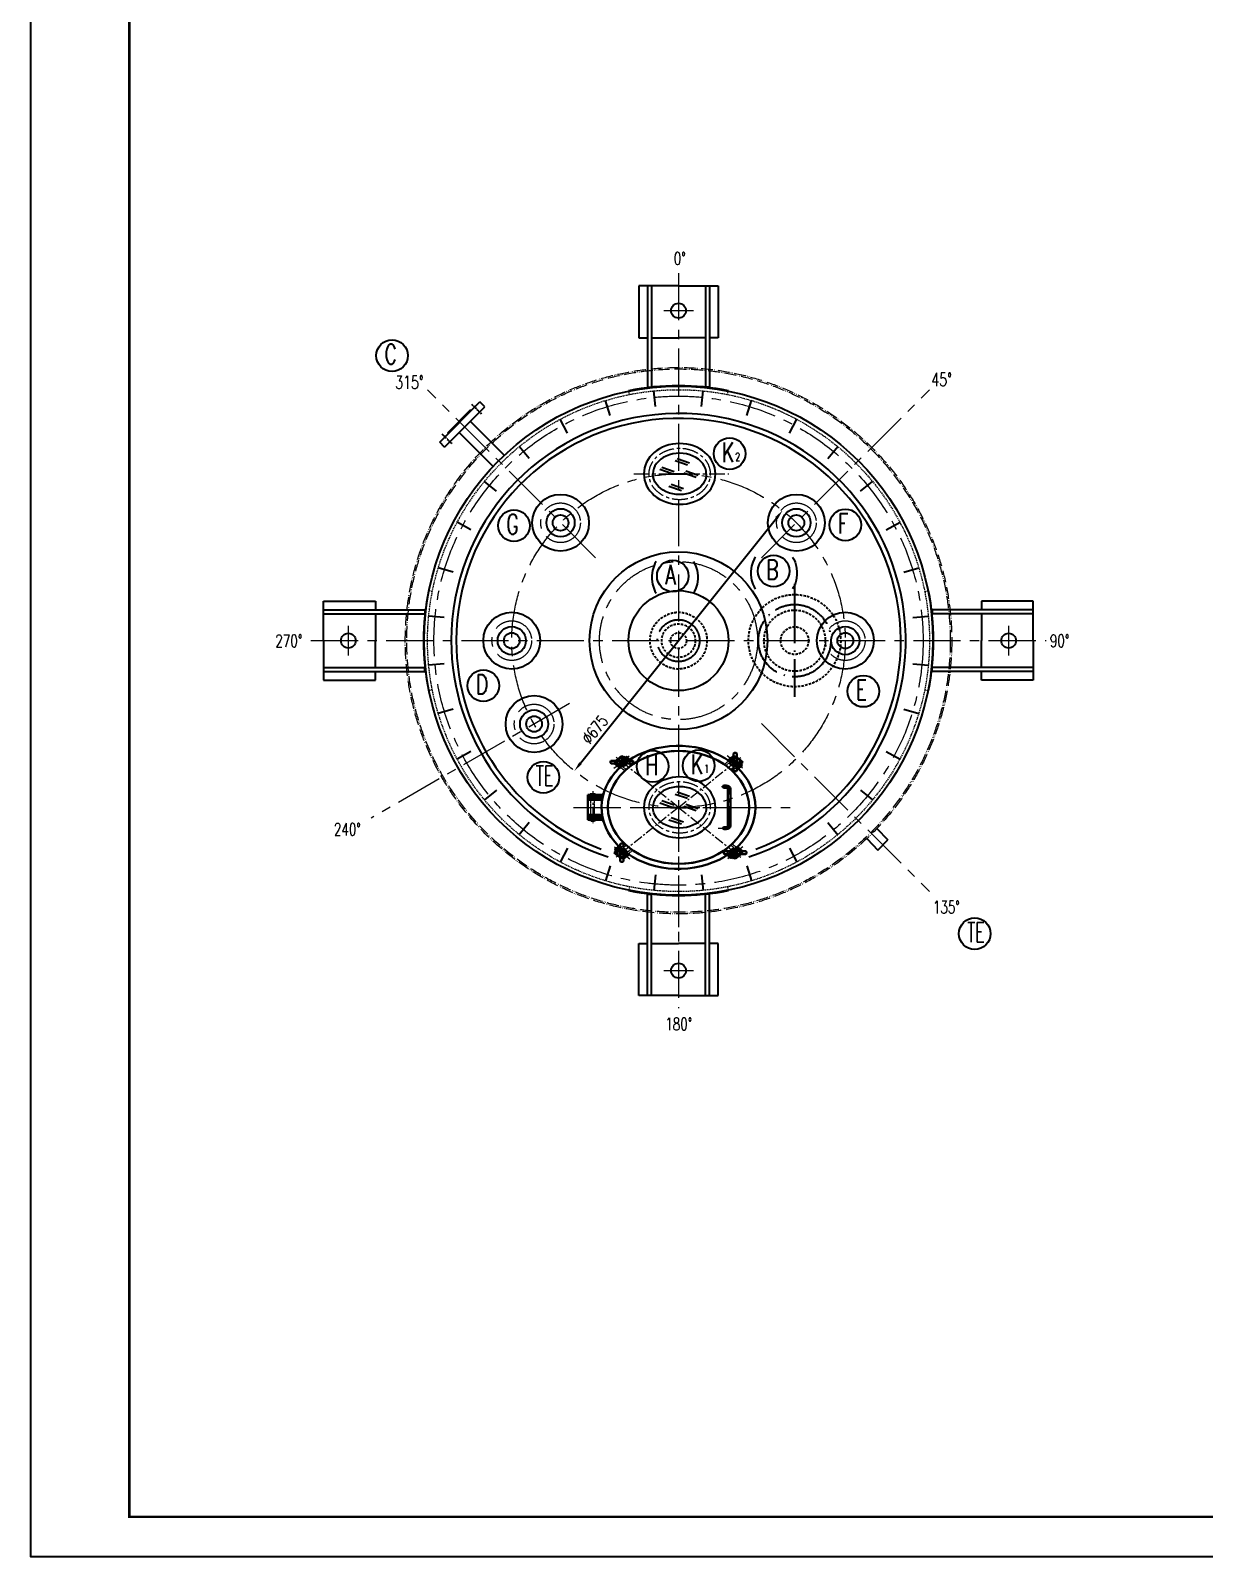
# Model space of a CAD drawing. Extents: x -7243 to -2491, y -430 to 6298.
# Drawn here: x -7243 to -4867, y -430 to 2660 of the extents above; entities that cross this region are included whole.
import ezdxf
from ezdxf.enums import TextEntityAlignment as Align

# ---------------------------------------------------------------- set-up
doc = ezdxf.new("R2010")
doc.units = 0
doc.header["$MEASUREMENT"] = 0
for name, pattern in [('ACAD_ISO04W100', [30.5, 24, -3, 0.5, -3]), ('ACAD_ISO05W100', [34, 24, -3, 0.5, -3, 0.5, -3]), ('CENTER', [50.8, 31.75, -6.35, 6.35, -6.35]), ('HIDDEN', [0.375, 0.25, -0.125]), ('PHANTOMX2', [5, 2.5, -0.5, 0.5, -0.5, 0.5, -0.5])]:
    doc.linetypes.add(name, pattern=pattern)
doc.layers.get('0').update_dxf_attribs({"linetype": 'CONTINUOUS'})
doc.layers.get('DEFPOINTS').update_dxf_attribs({"linetype": 'CONTINUOUS'})
for name, color, linetype in [('1中心线', 3, 'ACAD_ISO04W100'), ('2', 1, 'CENTER'), ('3', 3, 'PHANTOMX2'), ('3轮廓', 7, 'CONTINUOUS'), ('4文字、标注、剖面线', 5, 'CONTINUOUS'), ('4文字标注', 5, 'CONTINUOUS'), ('7虚线', 1, 'HIDDEN')]:
    doc.layers.add(name, color=color, linetype=linetype)
for name, color, linetype, lineweight in [('中心线', 3, 'CENTER', 18), ('双点划线', 6, 'ACAD_ISO05W100', 18), ('虚线', 6, 'HIDDEN', 18), ('轮廓线', 7, 'CONTINUOUS', 30)]:
    doc.layers.add(name, color=color, linetype=linetype, lineweight=lineweight)
doc.styles.add('样式 2', font='ROMANS.shx', dxfattribs={"width": 0.75, "bigfont": 'hmhz.shx'})
doc.dimstyles.new('1-4 装配总图', dxfattribs={"dimscale": 4, "dimtxt": 3, "dimasz": 2.5, "dimexe": 1.25, "dimexo": 0, "dimgap": 1, "dimtad": 1, "dimdec": 0, "dimdsep": 46, "dimtxsty": '样式 2', "dimcen": 2.5, "dimclrd": 256, "dimclre": 256, "dimclrt": 256, "dimadec": 0, "dimazin": 0, "dimtfac": 1, "dimtdec": 0, "dimtmove": 0, "dimatfit": 1, "dimfxl": 1, "dimtfill": 1, "dimtfillclr": 256, "dimlwd": -1, "dimarcsym": 0})

# ---------------------------------------------------------------- blocks, each defined once
blk = doc.blocks.new('管口符号')
at = {"layer": '4文字标注'}
blk.add_circle((-1249.14, -514.69), 4, dxfattribs=at)
at = {"layer": '4文字标注', "style": '样式 2', "width": 0.7}
for tag, p, height in [('A', (-1250.76, -516.64), 5), ('1', (-1247.74, -516.63), 2)]:
    blk.add_attdef(tag, p, '', height=height, dxfattribs=at)
blk = doc.blocks.new('*D80')
at = {"layer": '3轮廓', "color": 5}
blk.add_line((-6129.5, 1176.3), (-5733, 1672.4), dxfattribs=at)
for points in [[(-5730.4, 1670.3), (-5735.6, 1674.5), (-5720.5, 1688)], [(-6132.1, 1178.4), (-6126.9, 1174.3), (-6141.9, 1160.7)]]:
    blk.add_solid(points, dxfattribs=at)
at = {"layer": 'DEFPOINTS', "color": 0}
for p in [(-5720.5, 1688), (-6141.9, 1160.7)]:
    blk.add_point(p, dxfattribs=at)
at = {"layer": '3轮廓', "color": 5, "insert": (-6100.7, 1244.4), "char_height": 24, "attachment_point": 5, "rotation": 51.3681, "style": '样式 2', "bg_fill": 3, "box_fill_scale": 1.25, "bg_fill_color": 256, "bg_fill_true_color": 13158600, "bg_fill_transparency": 0}
blk.add_mtext('∅675', dxfattribs=at)
blk = doc.blocks.new('A$C73B22626')
at = {"layer": '4文字标注'}
blk.add_hatch(color=256, dxfattribs=at).paths.add_polyline_path([(-259.5, -108.5, -0.00347), (-258.9, -111.5), (-255.3, -111.5, 0.169772)])
at = {"layer": '7虚线'}
blk.add_hatch(color=5, dxfattribs=at).paths.add_polyline_path([(-255.8, -201.5), (-258.9, -201.5, -0.003271), (-259.5, -204.3, 0.151748)])
at = {"layer": '4文字标注'}
for centre, start, end in [((-261.7, -116), 35.3356, 73.8771), ((-262.2, -196.9), 290.1496, 324.6644)]:
    blk.add_arc(centre, 7.9, start, end, dxfattribs=at)
at = {"layer": '中心线'}
for p, q in [((-619.1, 28.6), (-663.3, -15.6)), ((-476.8, -156.5), (-657.3, 24)), ((-476.8, -156.5), (-296.3, 24)), ((-291.7, -14.2), (-335.9, 30)), ((-228.8, -215.6), (-228.8, -99)), ((-476.8, -156.5), (-657.3, -337)), ((-476.8, -156.5), (-296.3, -337)), ((-661.9, -298.8), (-617.7, -343)), ((-334.5, -341.6), (-290.3, -297.4)), ((-323.6, -330.7), (-296.2, -303.3))]:
    blk.add_line(p, q, dxfattribs=at)
at = {"layer": '中心线', "ltscale": 2}
for p, q in [((-591.3, -81.5), (-615, -81.5)), ((-623, -89.5), (-623, -223.5)), ((-615, -231.5), (-611, -231.5)), ((-601.6, -231.5), (-615, -231.5)), ((-611, -231.5), (-615, -231.5))]:
    blk.add_line(p, q, dxfattribs=at)
for centre, start, end in [((-615, -89.5), 90, 180), ((-615, -223.5), 180, 270)]:
    blk.add_arc(centre, 8, start, end, dxfattribs=at)
at = {"layer": '虚线'}
for p, q in [((-655, 7.6), (-641.1, -6.3)), ((-650.4, 3), (-645.4, 7.9)), ((-648.4, 6.8), (-647.5, 5.9)), ((-644.7, -2.7), (-639.8, 2.3)), ((-642.6, -7.6), (-625.6, 9.3)), ((-640.9, -0.7), (-641.8, 0.2)), ((-641.2, 12.2), (-636.2, 17.1)), ((-640.9, 21.7), (-626.9, 7.8)), ((-640, 15.1), (-639.2, 14.2)), ((-635.5, 6.5), (-630.6, 11.5)), ((-632.6, 7.7), (-633.5, 8.6)), ((-633.3, 21.5), (-633.3, 21.4)), ((-626.8, 7.7), (-613.1, -6)), ((-622.6, 12), (-608.6, -2.1)), ((-331.2, 11.8), (-345, -2.1)), ((-326.7, 7.8), (-340.5, -6)), ((-327.9, 9.3), (-311, -7.6)), ((-312.7, 21.8), (-326.6, 7.8)), ((-323, 11.5), (-318, 6.5)), ((-321, 7.7), (-320.1, 8.6)), ((-317.3, 17.1), (-312.4, 12.2)), ((-313.6, 15.1), (-314.4, 14.2)), ((-313.8, 2.3), (-308.9, -2.7)), ((-312.6, -0.7), (-311.8, 0.2)), ((-298.6, 7.6), (-312.5, -6.3)), ((-308.2, 7.9), (-303.2, 3)), ((-305.2, 6.8), (-306.1, 5.9)), ((-298.8, 0), (-298.9, 0.1)), ((-298.8, 0), (-298.9, 0.1)), ((-645, -10.9), (-631.2, -24.7)), ((-641, -6.4), (-627.2, -20.2)), ((-312.6, -6.4), (-326.4, -20.2)), ((-308.4, -10.7), (-322.4, -24.7)), ((-234.8, -111.5), (-234.8, -129)), ((-233.8, -111.5), (-233.8, -201.7)), ((-223.8, -111.5), (-223.8, -201.7)), ((-222.8, -129), (-222.8, -111.5)), ((-234.8, -184), (-234.8, -201.5)), ((-222.8, -201.5), (-222.8, -184)), ((-655, -320.6), (-641.1, -306.6)), ((-645.2, -302.3), (-631.2, -288.3)), ((-625.6, -322.3), (-642.6, -305.3)), ((-641, -306.5), (-627.2, -292.8)), ((-626.9, -320.7), (-613.1, -306.9)), ((-326.7, -320.7), (-340.5, -306.9)), ((-311, -305.3), (-327.9, -322.3)), ((-312.6, -306.6), (-326.4, -292.8)), ((-308.6, -302.1), (-322.4, -288.3)), ((-298.6, -320.6), (-312.5, -306.6)), ((-654.8, -312.9), (-654.7, -313)), ((-645.4, -320.9), (-650.4, -315.9)), ((-648.4, -319.7), (-647.5, -318.8)), ((-639.8, -315.2), (-644.7, -310.3)), ((-640.9, -312.3), (-641.8, -313.2)), ((-636.2, -330.1), (-641.2, -325.1)), ((-640.9, -334.7), (-627, -320.8)), ((-640, -328), (-639.2, -327.2)), ((-630.6, -324.4), (-635.5, -319.5)), ((-632.6, -320.6), (-633.5, -321.5)), ((-622.4, -324.7), (-608.6, -310.9)), ((-331, -324.9), (-345, -310.9)), ((-312.7, -334.7), (-326.6, -320.8)), ((-318, -319.5), (-323, -324.4)), ((-321, -320.6), (-320.1, -321.5)), ((-320.3, -334.5), (-320.3, -334.4)), ((-312.4, -325.1), (-317.3, -330.1)), ((-313.6, -328), (-314.4, -327.2)), ((-308.9, -310.3), (-313.8, -315.2)), ((-312.6, -312.3), (-311.8, -313.2)), ((-303.2, -315.9), (-308.2, -320.9)), ((-305.2, -319.7), (-306.1, -318.8))]:
    blk.add_line(p, q, dxfattribs=at)
blk.add_circle((-476.8, -156.5), 203, dxfattribs=at)
for centre, start, end in [((-480, -153.3), 131.9177, 138.0813), ((-473.6, -153.3), 41.9177, 48.0813), ((-480, -159.7), 221.9177, 228.0813), ((-473.6, -159.7), 311.9177, 318.0813)]:
    blk.add_arc(centre, 218, start, end, dxfattribs=at)
for centre, major_axis in [((-642.9, 9.7), (4.59, 4.59)), ((-310.6, 9.7), (4.59, -4.59)), ((-642.9, -322.6), (-4.59, 4.59)), ((-310.6, -322.6), (-4.59, -4.59))]:
    blk.add_ellipse(centre, major_axis=major_axis, ratio=0.655546, start_param=0.430704, end_param=2.710888, dxfattribs=at)
at = {"layer": '虚线', "extrusion": (0, 0, -1)}
for centre, major_axis in [((-638, 4.8), (4.59, 4.59)), ((-315.6, 4.8), (4.59, -4.59)), ((-638, -317.7), (-4.59, 4.59)), ((-315.6, -317.7), (-4.59, -4.59))]:
    blk.add_ellipse(centre, major_axis=major_axis, ratio=0.655546, start_param=0.430704, end_param=2.710888, dxfattribs=at)
at = {"layer": '轮廓线'}
for p, q in [((-673.5, 4.5), (-673.5, 9.9)), ((-671.5, 12.2), (-609.5, 12.2)), ((-671.5, 2.2), (-609.5, 2.2)), ((-640.5, 29.8), (-663.1, 7.2)), ((-663.1, 7.2), (-645, -10.9)), ((-659.4, 2.9), (-661.2, 1.1)), ((-661.2, 1.1), (-646.6, -13.5)), ((-658.7, 2.8), (-659.4, 2.9)), ((-658.9, 11.5), (-655.5, 8.1)), ((-644.7, 25.6), (-641.3, 22.2)), ((-640.5, 29.8), (-622.6, 12)), ((-636.1, 26.2), (-634.3, 27.9)), ((-636, 25.4), (-636.1, 26.2)), ((-636, 25.4), (-622.3, 11.7)), ((-634.3, 27.9), (-619.8, 13.4)), ((-634, 22.2), (-634, 22.2)), ((-628.5, 26.3), (-630.6, 24.2)), ((-628.5, 26.3), (-621.4, 19.2)), ((-627, 26.3), (-628.5, 26.3)), ((-627, 26.3), (-621.4, 20.7)), ((-626.9, 7.8), (-626.8, 7.7)), ((-623.5, 17.1), (-621.4, 19.2)), ((-622.3, 11.7), (-621.5, 11.6)), ((-621.5, 11.6), (-619.8, 13.4)), ((-621.5, 11.6), (-619.8, 13.4)), ((-621.4, 20.7), (-621.4, 19.2)), ((-607.5, 10), (-607.5, 4.5)), ((-319.2, 27.9), (-333.8, 13.4)), ((-332, 11.6), (-333.8, 13.4)), ((-331.3, 11.7), (-332, 11.6)), ((-313.1, 29.8), (-331.2, 11.8)), ((-326.7, 7.8), (-326.7, 7.8)), ((-317.5, 26.2), (-319.2, 27.9)), ((-318.1, 38.2), (-318.1, -23.8)), ((-317.6, 25.4), (-317.5, 26.2)), ((-315.8, 40.2), (-310.4, 40.2)), ((-290.5, 7.2), (-313.1, 29.8)), ((-308.9, 25.6), (-312.3, 22.2)), ((-294.9, 2.8), (-308.6, -10.9)), ((-294.9, 2.8), (-308.6, -10.9)), ((-290.5, 7.2), (-308.4, -10.7)), ((-308.1, 38.2), (-308.1, -23.8)), ((-292.4, 1.1), (-307, -13.5)), ((-298.1, 0.7), (-298.2, 0.8)), ((-298.1, 0.7), (-298.2, 0.8)), ((-294.7, 11.5), (-298.1, 8.1)), ((-294.9, 2.8), (-294.2, 2.9)), ((-294.9, 2.8), (-294.2, 2.9)), ((-294.2, 2.9), (-292.4, 1.1)), ((-644.8, -11.7), (-646.6, -13.5)), ((-645, -10.9), (-644.8, -11.7)), ((-641, -6.4), (-641, -6.4)), ((-310.4, -25.8), (-315.8, -25.8)), ((-312.6, -6.4), (-312.6, -6.4)), ((-312.6, -6.4), (-312.6, -6.4)), ((-308.6, -10.9), (-308.7, -11.7)), ((-308.6, -10.9), (-308.7, -11.7)), ((-308.7, -11.7), (-306.1, -14.3)), ((-308.7, -11.7), (-307, -13.5)), ((-308.7, -11.7), (-307, -13.5)), ((-303.2, -9.7), (-301.1, -11.9)), ((-294, -4.8), (-301.1, -11.9)), ((-299.7, -11.9), (-301.1, -11.9)), ((-294, -6.2), (-299.7, -11.9)), ((-294, -4.8), (-296.1, -2.7)), ((-294, -6.2), (-294, -4.8)), ((-609.2, -77.5), (-615, -77.5)), ((-609.2, -85.5), (-615, -85.5)), ((-627, -89.5), (-627, -223.5)), ((-619, -89.5), (-619, -223.5)), ((-214.3, -111.5), (-258.9, -111.5)), ((-214.3, -119.5), (-257.4, -119.5)), ((-214.3, -121), (-257.1, -121)), ((-214.3, -129), (-256, -129)), ((-237.5, -110.4), (-220.1, -110.4)), ((-237.5, -111.2), (-237.5, -110.4)), ((-220.1, -111.2), (-237.5, -111.2)), ((-233.8, -107.7), (-223.9, -107.7)), ((-233.8, -110.4), (-233.8, -107.7)), ((-233.8, -111.5), (-233.8, -111.2)), ((-223.9, -110.4), (-223.9, -107.7)), ((-223.9, -111.5), (-223.9, -111.2)), ((-220.1, -111.2), (-220.1, -110.4)), ((-214.3, -201.5), (-214.3, -111.5)), ((-214.3, -201.5), (-258.9, -201.5)), ((-214.3, -193.5), (-257.4, -193.5)), ((-214.3, -192), (-257.1, -192)), ((-214.3, -184), (-256, -184)), ((-236.5, -201.9), (-236.1, -201.7)), ((-236.5, -203.3), (-236.5, -201.9)), ((-235.9, -203.8), (-236.5, -203.3)), ((-236.1, -201.7), (-228.8, -201.7)), ((-235.9, -203.8), (-221.7, -203.8)), ((-221.5, -201.7), (-228.8, -201.7)), ((-221.7, -203.8), (-221.1, -203.3)), ((-221.1, -201.9), (-221.5, -201.7)), ((-221.1, -203.3), (-221.1, -201.9)), ((-609.2, -227.5), (-615, -227.5)), ((-609.2, -235.5), (-615, -235.5)), ((-663.1, -320.2), (-645.2, -302.3)), ((-661.2, -314), (-646.6, -299.4)), ((-659.6, -306.7), (-653.9, -301)), ((-659.6, -308.1), (-652.5, -301.1)), ((-659.6, -306.7), (-659.6, -308.1)), ((-659.6, -308.1), (-657.5, -310.3)), ((-658.7, -315.7), (-645, -302)), ((-653.9, -301), (-652.5, -301.1)), ((-650.4, -303.2), (-652.5, -301.1)), ((-644.8, -301.2), (-646.6, -299.4)), ((-644.8, -301.2), (-646.6, -299.4)), ((-645.5, -351.2), (-645.5, -289.2)), ((-645, -302), (-644.8, -301.2)), ((-643.2, -287.2), (-637.7, -287.2)), ((-641, -306.6), (-641, -306.5)), ((-641, -306.6), (-641, -306.5)), ((-635.5, -351.2), (-635.5, -289.2)), ((-312.6, -306.6), (-312.6, -306.6)), ((-308.7, -301.2), (-307, -299.4)), ((-308.6, -302), (-308.7, -301.2)), ((-290.5, -320.2), (-308.6, -302.1)), ((-292.4, -314), (-307, -299.4)), ((-663.1, -320.2), (-640.5, -342.8)), ((-659.4, -315.8), (-661.2, -314)), ((-658.7, -315.7), (-659.4, -315.8)), ((-658.9, -324.4), (-655.5, -321)), ((-655.5, -313.6), (-655.4, -313.7)), ((-644.7, -338.6), (-641.3, -335.1)), ((-640.5, -342.8), (-622.4, -324.7)), ((-636, -338.3), (-636.1, -339.1)), ((-636.1, -339.1), (-634.3, -340.9)), ((-634.3, -340.9), (-619.8, -326.3)), ((-626.9, -320.7), (-626.9, -320.7)), ((-622.3, -324.6), (-621.5, -324.5)), ((-621.5, -324.5), (-619.8, -326.3)), ((-346.1, -322.9), (-346.1, -317.4)), ((-282.1, -315.2), (-344.1, -315.2)), ((-282.1, -325.2), (-344.1, -325.2)), ((-332, -324.5), (-333.8, -326.3)), ((-332, -324.5), (-333.8, -326.3)), ((-319.2, -340.9), (-333.8, -326.3)), ((-330.1, -330.1), (-332.2, -332.2)), ((-332.2, -333.6), (-332.2, -332.2)), ((-325.1, -339.3), (-332.2, -332.2)), ((-326.6, -339.3), (-332.2, -333.6)), ((-331.3, -324.6), (-332, -324.5)), ((-317.6, -338.3), (-331.3, -324.6)), ((-313.1, -342.8), (-331, -324.9)), ((-326.7, -320.7), (-326.7, -320.7)), ((-326.7, -320.7), (-326.7, -320.7)), ((-326.6, -339.3), (-325.1, -339.3)), ((-325.1, -339.3), (-323, -337.1)), ((-319.6, -335.2), (-319.5, -335.1)), ((-317.5, -339.1), (-319.2, -340.9)), ((-317.6, -338.3), (-317.5, -339.1)), ((-313.1, -342.8), (-290.5, -320.2)), ((-308.9, -338.6), (-312.3, -335.1)), ((-294.7, -324.4), (-298.1, -321)), ((-294.9, -315.7), (-294.2, -315.8)), ((-294.9, -315.7), (-294.2, -315.8)), ((-294.2, -315.8), (-292.4, -314)), ((-280.1, -317.5), (-280.1, -322.8)), ((-637.8, -353.2), (-643.2, -353.2))]:
    blk.add_line(p, q, dxfattribs=at)
for centre, radius in [((-476.8, -156.5), 204), ((-640.5, 7.2), 15), ((-640.5, 7.2), 6), ((-640.5, 7.2), 5), ((-313.1, 7.2), 15), ((-313.1, 7.2), 6), ((-313.1, 7.2), 5), ((-640.5, -320.2), 15), ((-313.1, -320.2), 15), ((-640.5, -320.2), 6), ((-640.5, -320.2), 5), ((-313.1, -320.2), 6), ((-313.1, -320.2), 5)]:
    blk.add_circle(centre, radius, dxfattribs=at)
for centre, radius, start, end in [((-476.8, -156.5), 222.5, 228.0298, 180), ((-670.2, 9.1), 3.41, 112.0835, 165.8154), ((-670.2, 5.4), 3.41, 194.1846, 247.9165), ((-610.8, 9.1), 3.41, 14.1846, 67.9165), ((-610.8, 5.4), 3.41, 292.0835, 345.8154), ((-314.9, 36.9), 3.41, 104.1846, 157.9165), ((-311.3, 36.9), 3.41, 22.0835, 75.8154), ((-314.9, -22.5), 3.41, 202.0835, 255.8154), ((-311.3, -22.5), 3.41, 284.1846, 337.9165), ((-615, -89.5), 12, 90, 180), ((-615, -89.5), 4, 90, 180), ((-609.2, -81.5), 4, 270, 90), ((-476.8, -156.5), 222.5, 180, 220.6959), ((-615, -223.5), 12, 180, 270), ((-615, -223.5), 4, 180, 270), ((-609.2, -231.5), 4, 270, 90), ((-642.3, -290.5), 3.41, 104.1846, 157.9165), ((-638.7, -290.5), 3.41, 22.0835, 75.8154), ((-642.3, -349.9), 3.41, 202.0835, 255.8154), ((-638.7, -349.9), 3.41, 284.1846, 337.9165), ((-342.8, -318.3), 3.41, 112.0835, 165.8154), ((-342.8, -322), 3.41, 194.1846, 247.9165), ((-283.4, -318.3), 3.41, 14.1846, 67.9165), ((-283.4, -322), 3.41, 292.0835, 345.8154)]:
    blk.add_arc(centre, radius, start, end, dxfattribs=at)

msp = doc.modelspace()

# ---------------------------------------------------------------- linework, layer by layer
for p, q in [((-5931.2, 2142.5), (-6011.2, 2142.5)), ((-6011.2, 2142.5), (-6011.2, 2037.5)), ((-5993.7, 2142.5), (-5993.7, 1937.5)), ((-5985.7, 2142.5), (-5985.7, 1937.5)), ((-5931.2, 2142.5), (-5851.2, 2142.5)), ((-5876.7, 2142.5), (-5876.7, 1937.5)), ((-5868.7, 2142.5), (-5868.7, 1937.5)), ((-5851.2, 2142.5), (-5851.2, 2037.5)), ((-6011.2, 2037.5), (-5993.7, 2037.5)), ((-5985.7, 2037.5), (-5931.2, 2037.5)), ((-5876.7, 2037.5), (-5931.2, 2037.5)), ((-5851.2, 2037.5), (-5868.7, 2037.5)), ((-5993.7, 1937.5), (-5985.7, 1937.5)), ((-5868.7, 1937.5), (-5876.7, 1937.5)), ((-6414.5, 1826.3), (-6333.2, 1907.7)), ((-6404.6, 1816.4), (-6323.3, 1897.8)), ((-6398.3, 1845.4), (-6352.3, 1891.4)), ((-6350.9, 1890), (-6352.3, 1891.4)), ((-6323.3, 1897.8), (-6333.2, 1907.7)), ((-6283.9, 1799.7), (-6352.7, 1868.4)), ((-6404.6, 1816.4), (-6414.5, 1826.3)), ((-6396.9, 1844), (-6398.3, 1845.4)), ((-6306.5, 1777), (-6375.3, 1845.8)), ((-6649.4, 1424.4), (-6649.4, 1504.4)), ((-6649.4, 1504.4), (-6544.4, 1504.4)), ((-6649.4, 1486.9), (-6444.4, 1486.9)), ((-6544.4, 1504.4), (-6544.4, 1486.9)), ((-6444.4, 1486.9), (-6444.4, 1478.9)), ((-5213.1, 1486.9), (-5418.1, 1486.9)), ((-5418.1, 1486.9), (-5418.1, 1478.9)), ((-5213.1, 1504.4), (-5318.1, 1504.4)), ((-5318.1, 1504.4), (-5318.1, 1486.9)), ((-5213.1, 1424.4), (-5213.1, 1504.4)), ((-6649.4, 1478.9), (-6444.4, 1478.9)), ((-6544.4, 1478.9), (-6544.4, 1424.4)), ((-5213.1, 1478.9), (-5418.1, 1478.9)), ((-5318.1, 1478.9), (-5318.1, 1424.4)), ((-6649.4, 1424.4), (-6649.4, 1344.4)), ((-6544.4, 1369.9), (-6544.4, 1424.4)), ((-5318.1, 1369.9), (-5318.1, 1424.4)), ((-5213.1, 1424.4), (-5213.1, 1344.4)), ((-6649.4, 1369.9), (-6444.4, 1369.9)), ((-6649.4, 1361.9), (-6444.4, 1361.9)), ((-6544.4, 1344.4), (-6544.4, 1361.9)), ((-6444.4, 1361.9), (-6444.4, 1369.9)), ((-5213.1, 1369.9), (-5418.1, 1369.9)), ((-5418.1, 1361.9), (-5418.1, 1369.9)), ((-5213.1, 1361.9), (-5418.1, 1361.9)), ((-5318.1, 1344.4), (-5318.1, 1361.9)), ((-6649.4, 1344.4), (-6544.4, 1344.4)), ((-5213.1, 1344.4), (-5318.1, 1344.4)), ((-5993.7, 706.2), (-5993.7, 911.2)), ((-5993.7, 911.2), (-5985.7, 911.2)), ((-5985.7, 706.2), (-5985.7, 911.2)), ((-5876.7, 706.2), (-5876.7, 911.2)), ((-5868.7, 911.2), (-5876.7, 911.2)), ((-5868.7, 706.2), (-5868.7, 911.2)), ((-6011.2, 706.2), (-6011.2, 811.2)), ((-6011.2, 811.2), (-5993.7, 811.2)), ((-5985.7, 811.2), (-5931.2, 811.2)), ((-5876.7, 811.2), (-5931.2, 811.2)), ((-5851.2, 811.2), (-5868.7, 811.2)), ((-5851.2, 706.2), (-5851.2, 811.2)), ((-5931.2, 706.2), (-6011.2, 706.2)), ((-5931.2, 706.2), (-5851.2, 706.2))]:
    msp.add_line(p, q)
for centre in [(-5931.2, 2092.5), (-6599.4, 1424.4), (-5263.1, 1424.4), (-5931.2, 756.2)]:
    msp.add_circle(centre, 15)
for radius, start, end in [(516, 90, 101.2787), (516, 78.7213, 90), (460, 288.036, 180), (450, 290.3797, 180), (516, 168.7213, 180), (516, 0, 11.2787), (516, 180, 191.2787), (460, 180, 251.964), (450, 180, 249.6203), (516, 348.7213, 0), (516, 258.7213, 270), (516, 270, 281.2787)]:
    msp.add_arc((-5931.2, 1424.4), radius, start, end)
at = {"layer": '1中心线', "ltscale": 5}
for p, q in [((-5947.4, 1761.9), (-5915.1, 1761.9)), ((-5696.2, 1539.2), (-5696.2, 1310.6)), ((-5947.4, 1086.9), (-5915.1, 1086.9))]:
    msp.add_line(p, q, dxfattribs=at)
for centre, radius in [((-5696.2, 1424.4), 73.3), ((-5931.2, 1424.4), 42.5)]:
    msp.add_circle(centre, radius, dxfattribs=at)
at = {"layer": '2'}
for p, q in [((-6069.6, 1880.4), (-6080.3, 1915.7)), ((-5978, 1898.6), (-5981.6, 1935.3)), ((-5884.5, 1898.6), (-5880.9, 1935.3)), ((-5792.9, 1880.4), (-5782.2, 1915.7)), ((-6155.9, 1844.7), (-6173.3, 1877.2)), ((-5706.6, 1844.7), (-5689.2, 1877.2)), ((-6233.6, 1792.8), (-6256.9, 1821.2)), ((-5628.9, 1792.8), (-5605.5, 1821.2)), ((-6299.6, 1726.7), (-6328.1, 1750.1)), ((-5562.8, 1726.7), (-5534.4, 1750.1)), ((-6351.5, 1649), (-6384, 1666.4)), ((-5510.9, 1649), (-5478.4, 1666.4)), ((-6387.3, 1562.7), (-6422.5, 1573.4)), ((-5475.2, 1562.7), (-5439.9, 1573.4)), ((-6405.5, 1471.1), (-6442.2, 1474.7)), ((-5456.9, 1471.1), (-5420.3, 1474.7)), ((-6405.5, 1377.6), (-6442.2, 1374)), ((-5456.9, 1377.6), (-5420.3, 1374)), ((-6387.3, 1286), (-6422.5, 1275.3)), ((-5475.2, 1286), (-5439.9, 1275.3)), ((-6351.5, 1199.7), (-6384, 1182.3)), ((-5510.9, 1199.7), (-5478.4, 1182.3)), ((-6299.6, 1122), (-6328.1, 1098.6)), ((-5562.8, 1122), (-5534.4, 1098.6)), ((-6233.6, 1056), (-6256.9, 1027.5)), ((-5628.9, 1056), (-5605.5, 1027.5)), ((-6155.9, 1004.1), (-6173.3, 971.6)), ((-5706.6, 1004.1), (-5689.2, 971.6)), ((-6069.6, 968.3), (-6080.3, 933)), ((-5792.9, 968.3), (-5782.2, 933)), ((-5978, 950.1), (-5981.6, 913.4)), ((-5884.5, 950.1), (-5880.9, 913.4))]:
    msp.add_line(p, q, dxfattribs=at)
at = {"layer": '3'}
for p, q in [((-6329.8, 1883), (-6349.2, 1902.4)), ((-6389.9, 1822.9), (-6409.3, 1842.3))]:
    msp.add_line(p, q, dxfattribs=at)
at = {"layer": '3轮廓'}
for p, q in [((-5549.3, 1023.1), (-5527.9, 1000.4)), ((-5529.6, 1043.8), (-5507.3, 1021.1)), ((-5527.9, 1000.4), (-5507.3, 1021.1))]:
    msp.add_line(p, q, dxfattribs=at)
msp.add_lwpolyline([(-2570.7, 6218.4, 4.8, 4.8, 0), (-2570.7, -349.6, 4.8, 4.8, 0), (-7042.7, -349.6, 4.8, 4.8, 0), (-7042.7, 6218.4, 4.8, 4.8, 0), (-2570.7, 6218.4, 4.8, 4.8, 0), (-2570.7, -349.6, 0, 0, 0)], format="xyseb", dxfattribs=at)
for centre, radius in [((-6268.7, 1424.4), 57.5), ((-6268.7, 1424.4), 28.5), ((-5593.7, 1424.4), 57.5), ((-5593.7, 1424.4), 28.5), ((-6268.7, 1424.4), 16), ((-5593.7, 1424.4), 16), ((-6223.5, 1255.6), 57.5), ((-6223.5, 1255.6), 28.5), ((-6223.5, 1255.6), 16)]:
    msp.add_circle(centre, radius, dxfattribs=at)
at = {"layer": '3轮廓', "extrusion": (0, 0, -1)}
msp.add_ellipse((-5928.9, 1761.9), major_axis=(72.5, 0), ratio=0.848648, dxfattribs=at)
at = {"layer": '3轮廓'}
for centre in [(-5929, 1761.9), (-5929, 1086.9)]:
    msp.add_ellipse(centre, major_axis=(54, 0), ratio=0.775518, start_param=0, end_param=3.141593, dxfattribs=at)
at = {"layer": '3轮廓', "extrusion": (0, 0, -1)}
for centre in [(-5929, 1761.9), (-5929, 1086.9)]:
    msp.add_ellipse(centre, major_axis=(54, 0), ratio=0.775518, start_param=0, end_param=3.141593, dxfattribs=at)
at = {"layer": '4文字标注'}
for p, q in [((-5908.9, 1783.6, -0.7), (-5934.1, 1792.4, -0.7)), ((-5944, 1761.9, -0.7), (-5969.2, 1770.6, -0.7)), ((-5939.8, 1766.1, -0.7), (-5965, 1774.8, -0.7)), ((-5913, 1779.5, -0.7), (-5938.2, 1788.2, -0.7)), ((-5895.3, 1754.9, -0.7), (-5920.5, 1763.6, -0.7)), ((-5891.1, 1759, -0.7), (-5916.3, 1767.8, -0.7)), ((-5925.3, 1727.6, -0.7), (-5950.5, 1736.3, -0.7)), ((-5921.1, 1731.8, -0.7), (-5946.3, 1740.5, -0.7)), ((-5913, 1104.5, -0.7), (-5938.2, 1113.2, -0.7)), ((-5908.9, 1108.6, -0.7), (-5934.1, 1117.4, -0.7)), ((-5944, 1086.9, -0.7), (-5969.2, 1095.6, -0.7)), ((-5939.8, 1091.1, -0.7), (-5965, 1099.8, -0.7)), ((-5895.3, 1079.9, -0.7), (-5920.5, 1088.6, -0.7)), ((-5891.1, 1084, -0.7), (-5916.3, 1092.8, -0.7)), ((-5925.3, 1052.6, -0.7), (-5950.5, 1061.3, -0.7)), ((-5921.1, 1056.8, -0.7), (-5946.3, 1065.5, -0.7))]:
    msp.add_line(p, q, dxfattribs=at)
msp.add_lwpolyline([(-2490.7, -429.6), (-2490.7, 6298.4), (-7242.7, 6298.4), (-7242.7, -429.6)], close=True, dxfattribs=at)
at = {"layer": '7虚线', "ltscale": 20}
for centre, radius in [((-5696.2, 1424.4), 93.3), ((-5696.2, 1424.4), 62), ((-5931.2, 1424.4), 57.5), ((-5931.2, 1424.4), 34), ((-5696.2, 1424.4), 28), ((-5931.2, 1424.4), 16)]:
    msp.add_circle(centre, radius, dxfattribs=at)
at = {"layer": '中心线', "ltscale": 3}
for p, q in [((-5931.2, 2168.2), (-5931.2, 680.5)), ((-6675.1, 1424.4), (-5187.4, 1424.4)), ((-6143.5, 1086.9), (-5689.3, 1086.9))]:
    msp.add_line(p, q, dxfattribs=at)
at = {"layer": '中心线', "ltscale": 5}
for p, q in [((-5961.2, 2092.5), (-5901.2, 2092.5)), ((-6599.4, 1394.4), (-6599.4, 1454.4)), ((-5263.1, 1454.4), (-5263.1, 1394.4)), ((-5901.2, 756.2), (-5961.2, 756.2))]:
    msp.add_line(p, q, dxfattribs=at)
at = {"layer": '中心线'}
for p, q in [((-6021.6, 1761.9), (-5829.1, 1761.9)), ((-6021.6, 1086.9), (-5829.1, 1086.9))]:
    msp.add_line(p, q, dxfattribs=at)
at = {"layer": '中心线', "ltscale": 3}
for centre in [(-6268.7, 1424.4), (-5593.7, 1424.4), (-6223.5, 1255.6)]:
    msp.add_circle(centre, 40.1, dxfattribs=at)
at = {"layer": '中心线'}
for points in [[(-5866.4, 1761.9), (-5866.4, 1759.2), (-5866.7, 1756.5), (-5867.9, 1750), (-5869.2, 1746.2), (-5872.9, 1738.7), (-5875.3, 1735.2), (-5881, 1728.6), (-5884.4, 1725.5), (-5892, 1720.1), (-5896.2, 1717.8), (-5905.2, 1714), (-5910, 1712.6), (-5919.8, 1710.7), (-5924.9, 1710.3), (-5935.1, 1710.4), (-5940.1, 1711), (-5949.9, 1713.2), (-5954.7, 1714.7), (-5963.5, 1718.8), (-5967.6, 1721.2), (-5974.9, 1726.8), (-5978.2, 1729.9), (-5983.6, 1736.7), (-5985.9, 1740.3), (-5989.2, 1747.8), (-5990.4, 1751.6), (-5991.6, 1759.5), (-5991.6, 1763.5), (-5990.5, 1771.3), (-5989.5, 1775.3), (-5986.2, 1782.9), (-5984, 1786.5), (-5978.6, 1793.4), (-5975.3, 1796.6), (-5968, 1802.3), (-5963.9, 1804.8), (-5955, 1808.9), (-5950.2, 1810.5), (-5940.3, 1812.7), (-5935.2, 1813.3), (-5925, 1813.5), (-5919.8, 1813), (-5909.9, 1811.1), (-5905, 1809.6), (-5896, 1805.8), (-5891.7, 1803.4), (-5884.1, 1798), (-5880.7, 1794.9), (-5875, 1788.2), (-5872.6, 1784.6), (-5869, 1777), (-5867.8, 1773.1), (-5866.6, 1766.8), (-5866.4, 1764.3), (-5866.4, 1761.9)], [(-5866.4, 1086.9), (-5866.4, 1084.2), (-5866.7, 1081.5), (-5867.9, 1075), (-5869.2, 1071.2), (-5872.9, 1063.7), (-5875.3, 1060.2), (-5881, 1053.6), (-5884.4, 1050.5), (-5892, 1045.1), (-5896.2, 1042.8), (-5905.2, 1039), (-5910, 1037.6), (-5919.8, 1035.7), (-5924.9, 1035.3), (-5935.1, 1035.4), (-5940.1, 1036), (-5949.9, 1038.2), (-5954.7, 1039.7), (-5963.5, 1043.8), (-5967.6, 1046.2), (-5974.9, 1051.8), (-5978.2, 1054.9), (-5983.6, 1061.7), (-5985.9, 1065.3), (-5989.2, 1072.8), (-5990.4, 1076.6), (-5991.6, 1084.5), (-5991.6, 1088.5), (-5990.5, 1096.3), (-5989.5, 1100.3), (-5986.2, 1107.9), (-5984, 1111.5), (-5978.6, 1118.4), (-5975.3, 1121.6), (-5968, 1127.3), (-5963.9, 1129.8), (-5955, 1133.9), (-5950.2, 1135.5), (-5940.3, 1137.7), (-5935.2, 1138.3), (-5925, 1138.5), (-5919.8, 1138), (-5909.9, 1136.1), (-5905, 1134.6), (-5896, 1130.8), (-5891.7, 1128.4), (-5884.1, 1123), (-5880.7, 1119.9), (-5875, 1113.2), (-5872.6, 1109.6), (-5869, 1102), (-5867.8, 1098.1), (-5866.6, 1091.8), (-5866.4, 1089.3), (-5866.4, 1086.9)]]:
    msp.add_open_spline(points, degree=3, knots=[0, 0, 0, 0, 0.160247, 0.160247, 0.398127, 0.398127, 0.636008, 0.636008, 0.873888, 0.873888, 1.111769, 1.111769, 1.349649, 1.349649, 1.58753, 1.58753, 1.82541, 1.82541, 2.063291, 2.063291, 2.301171, 2.301171, 2.539052, 2.539052, 2.776932, 2.776932, 3.014812, 3.014812, 3.252693, 3.252693, 3.492921, 3.492921, 3.733149, 3.733149, 3.973377, 3.973377, 4.213605, 4.213605, 4.453833, 4.453833, 4.694061, 4.694061, 4.934289, 4.934289, 5.174517, 5.174517, 5.414745, 5.414745, 5.654972, 5.654972, 5.8952, 5.8952, 6.135428, 6.135428, 6.283185, 6.283185, 6.283185, 6.283185], dxfattribs=at)
at = {"layer": '虚线', "ltscale": 10}
for p, q in [((-6030.6, 1922.5), (-6032.2, 1930.4)), ((-5831.9, 1922.5), (-5830.3, 1930.4)), ((-6429.4, 1523.7), (-6437.3, 1525.3)), ((-5433, 1523.7), (-5425.2, 1525.3)), ((-6429.4, 1325), (-6437.3, 1323.4)), ((-5433, 1325), (-5425.2, 1323.4)), ((-6030.6, 926.2), (-6032.2, 918.3)), ((-5831.9, 926.2), (-5830.3, 918.3))]:
    msp.add_line(p, q, dxfattribs=at)

# ---------------------------------------------------------------- block references
at = {"layer": '4文字标注'}
ref = msp.add_blockref('管口符号', (3482.3, 6119), dxfattribs=dict(at, xscale=7.999999996798579, yscale=7.999999996800761, zscale=7.9999999968))
ref.add_attrib('A', 'C', (-6526.3, 1984.3), dxfattribs={"height": 40, "style": '样式 2', "width": 0.7})
ref = msp.add_blockref('管口符号', (4165.2, 5920.3), dxfattribs=dict(at, xscale=7.999999996798579, yscale=7.999999996800761, zscale=7.9999999968))
ref.add_attrib('1', '2', (-5816.2, 1788.7), dxfattribs={"height": 16, "style": '样式 2', "width": 0.7})
ref.add_attrib('A', 'K', (-5843.5, 1785.6), dxfattribs={"height": 40, "style": '样式 2', "width": 0.7})
ref = msp.add_blockref('管口符号', (3728.9, 5774.8), dxfattribs=dict(at, xscale=7.999999996798579, yscale=7.999999996800761, zscale=7.9999999968))
ref.add_attrib('A', 'G', (-6279.8, 1640.1), dxfattribs={"height": 40, "style": '样式 2', "width": 0.7})
ref = msp.add_blockref('管口符号', (4399.6, 5776.3), dxfattribs=dict(at, xscale=7.999999996798579, yscale=7.999999996800761, zscale=7.9999999968))
ref.add_attrib('A', 'F', (-5609.1, 1641.6), dxfattribs={"height": 40, "style": '样式 2', "width": 0.7})
ref = msp.add_blockref('管口符号', (3667, 5450.7), dxfattribs=dict(at, xscale=7.999999996798579, yscale=7.999999996800761, zscale=7.9999999968))
ref.add_attrib('A', 'D', (-6341.7, 1316), dxfattribs={"height": 40, "style": '样式 2', "width": 0.7})
ref = msp.add_blockref('管口符号', (4436, 5439.6), dxfattribs=dict(at, xscale=7.999999996798579, yscale=7.999999996800761, zscale=7.9999999968))
ref.add_attrib('A', 'E', (-5572.7, 1304.9), dxfattribs={"height": 40, "style": '样式 2', "width": 0.7})
ref = msp.add_blockref('管口符号', (3788.6, 5265.4), dxfattribs=dict(at, xscale=7.999999996798579, yscale=7.999999996800761, zscale=7.9999999968))
ref.add_attrib('A', 'TE', (-6220.1, 1130.7), dxfattribs={"height": 40, "style": '样式 2', "width": 0.6})
ref = msp.add_blockref('管口符号', (4009.8, 5287.2), dxfattribs=dict(at, xscale=7.999999996798579, yscale=7.999999996800761, zscale=7.9999999968))
ref.add_attrib('A', 'H', (-5998.9, 1152.4), dxfattribs={"height": 40, "style": '样式 2', "width": 0.7})
ref = msp.add_blockref('管口符号', (4102.5, 5288.7, 57.8), dxfattribs=dict(at, xscale=7.999999996798579, yscale=7.999999996800761, zscale=7.9999999968))
ref.add_attrib('1', '1', (-5879, 1157.1, 57.8), dxfattribs={"height": 16, "style": '样式 2', "width": 0.7})
ref.add_attrib('A', 'K', (-5906.2, 1154, 57.8), dxfattribs={"height": 40, "style": '样式 2', "width": 0.7})
ref = msp.add_blockref('管口符号', (4661.6, 4948.6), dxfattribs=dict(at, xscale=7.999999996798579, yscale=7.999999996800761, zscale=7.9999999968))
ref.add_attrib('A', 'TE', (-5347, 813.9), dxfattribs={"height": 40, "style": '样式 2', "width": 0.6})

# ---------------------------------------------------------------- texts
at = {"layer": '4文字、标注、剖面线', "style": '样式 2', "width": 0.7}
for s, p in [('0%%D', (-5940.7, 2185.6)), ('270%%D', (-6747.1, 1411.3)), ('90%%D', (-5179.6, 1411.4)), ('240%%D', (-6628.6, 1029.8)), ('135%%D', (-5416.3, 872.3)), ('180%%D', (-5957.9, 635.8))]:
    msp.add_text(s, height=25.2, dxfattribs=at).set_placement(p)
at = {"layer": '4文字标注', "style": '样式 2', "width": 0.7}
msp.add_text('315%%D', height=26.67, dxfattribs=at).set_placement((-6504.6, 1934.1))
for s, height, p in [('45%%D', 26.67, (-5398.5, 1952.9)), ('(   )', 42.24, (-5938.7, 1555.6)), ('(   )', 42.24, (-5738, 1564.2))]:
    msp.add_text(s, height=height, dxfattribs=at).set_placement(p, align=Align.MIDDLE_CENTER)

# ---------------------------------------------------------------- next in the draw order: dimensions: what is measured, and where the dimension line sits
at = {"layer": '3轮廓'}
dim = msp.add_diameter_dim_2p(p1=(-5720.5, 1688), p2=(-6141.9, 1160.7), dimstyle='1-4 装配总图', override={"dimscale": 8, "dimtxsty": '样式 2', "dimclrd": 5, "dimclre": 5, "dimclrt": 5}, dxfattribs=at)
dim.commit()
dim.dimension.update_dxf_attribs({"geometry": '*D80', "text_midpoint": (-6085.1, 1231.9), "dimtype": 163})

# ---------------------------------------------------------------- next in the draw order: linework, layer by layer
for radius in [515, 180, 101.2]:
    msp.add_circle((-5931.2, 1424.4), radius)
for centre, radius in [((-6169.9, 1663), 57.5), ((-5692.6, 1663), 57.5), ((-6169.9, 1663), 28.5), ((-6169.9, 1663), 16), ((-5692.6, 1663), 28.5), ((-5692.6, 1663), 16)]:
    msp.add_circle(centre, radius, dxfattribs=at)
at = {"layer": '3轮廓', "extrusion": (0, 0, -1)}
msp.add_ellipse((-5928.9, 1086.9), major_axis=(72.5, 0), ratio=0.848648, dxfattribs=at)
at = {"layer": '中心线', "ltscale": 3}
for p, q in [((-6098.9, 1592.1), (-6439, 1932.1)), ((-5763.5, 1592.1), (-5423.5, 1932.1)), ((-6151.7, 1297), (-6553.1, 1065.3)), ((-5931.2, 1244.4), (-5931.2, 820.8)), ((-5763.5, 1256.6), (-5423.5, 916.6))]:
    msp.add_line(p, q, dxfattribs=at)
for centre, radius in [((-5931.2, 1424.4), 495), ((-5931.2, 1424.4), 337.5), ((-6169.9, 1663), 40.1), ((-5692.6, 1663), 40.1), ((-5931.2, 1424.4), 160)]:
    msp.add_circle(centre, radius, dxfattribs=at)
at = {"layer": '双点划线'}
for radius in [553, 550]:
    msp.add_circle((-5931.2, 1424.4), radius, dxfattribs=at)
at = {"layer": '虚线', "ltscale": 10}
msp.add_circle((-5931.2, 1424.4), 508, dxfattribs=at)

# ---------------------------------------------------------------- next in the draw order: block references
at = {"layer": '4文字、标注、剖面线', "xscale": 0.7, "yscale": 0.5599999999999999, "zscale": 0.7, "rotation": 180}
msp.add_blockref('A$C73B22626', (-6265, 999.2), dxfattribs=at)
at = {"layer": '4文字标注'}
ref = msp.add_blockref('管口符号', (4050.4, 5672.7), dxfattribs=dict(at, xscale=7.999999996798579, yscale=7.999999996800761, zscale=7.9999999968))
ref.add_attrib('A', 'A', (-5958.3, 1538), dxfattribs={"height": 40, "style": '样式 2', "width": 0.7})
ref = msp.add_blockref('管口符号', (4254.7, 5682.9), dxfattribs=dict(at, xscale=7.999999996798579, yscale=7.999999996800761, zscale=7.9999999968))
ref.add_attrib('A', 'B', (-5754, 1548.2), dxfattribs={"height": 40, "style": '样式 2', "width": 0.7})

doc.saveas('drawing.dxf')
